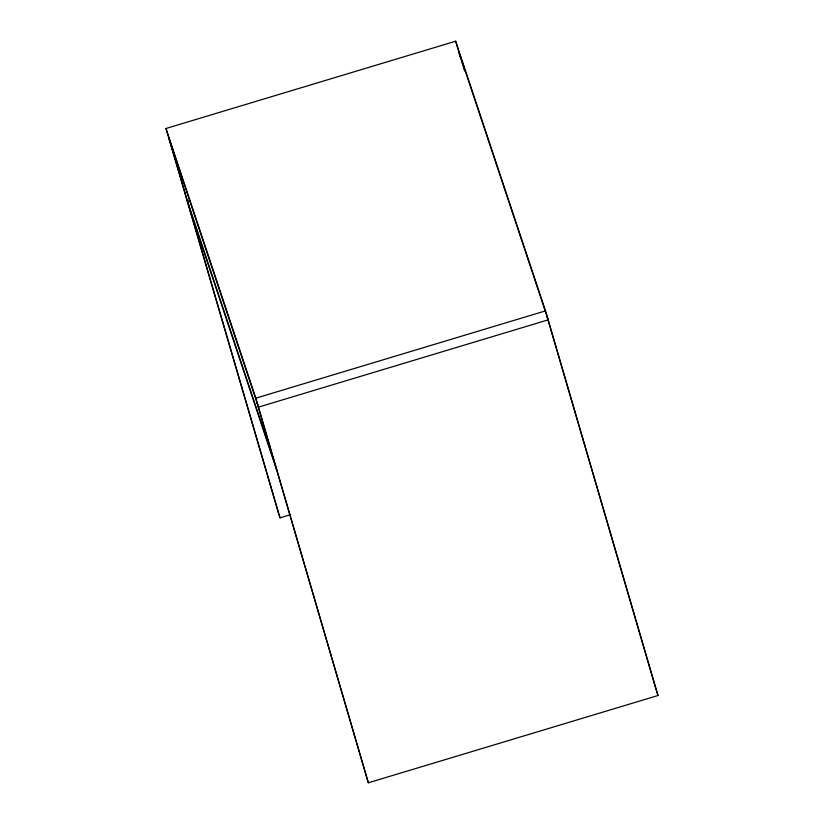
<?xml version="1.0" encoding="UTF-8"?>
<svg xmlns="http://www.w3.org/2000/svg" width="824" height="824" viewBox="0 0 824 824"><rect width="100%" height="100%" fill="white"/><g stroke="black" fill="none" stroke-linecap="round" stroke-linejoin="round"><path stroke-width="1.24" d="M289.904 514.866L280.036 517.843L278.471 513.125L165.995 128.493L455.672 41.2L545.529 310.875L658.005 695.508L368.328 782.8L256.913 402.421M189.901 200.417L187.439 201.159L274.155 461.399M165.995 128.493L255.852 398.167L545.529 310.875M458.69 51.356L548.156 319.856L258.478 407.138L168.621 137.464M656.429 690.79L658.005 695.508M190.066 210.141L276.782 470.37M546.58 315.128L656.069 689.554M459.864 54.899L464.561 70.957M455.672 41.2L458.298 50.171M458.659 51.407L460.462 57.587M255.852 398.167L368.328 782.8M170.187 142.181L280.036 517.843"/></g></svg>
